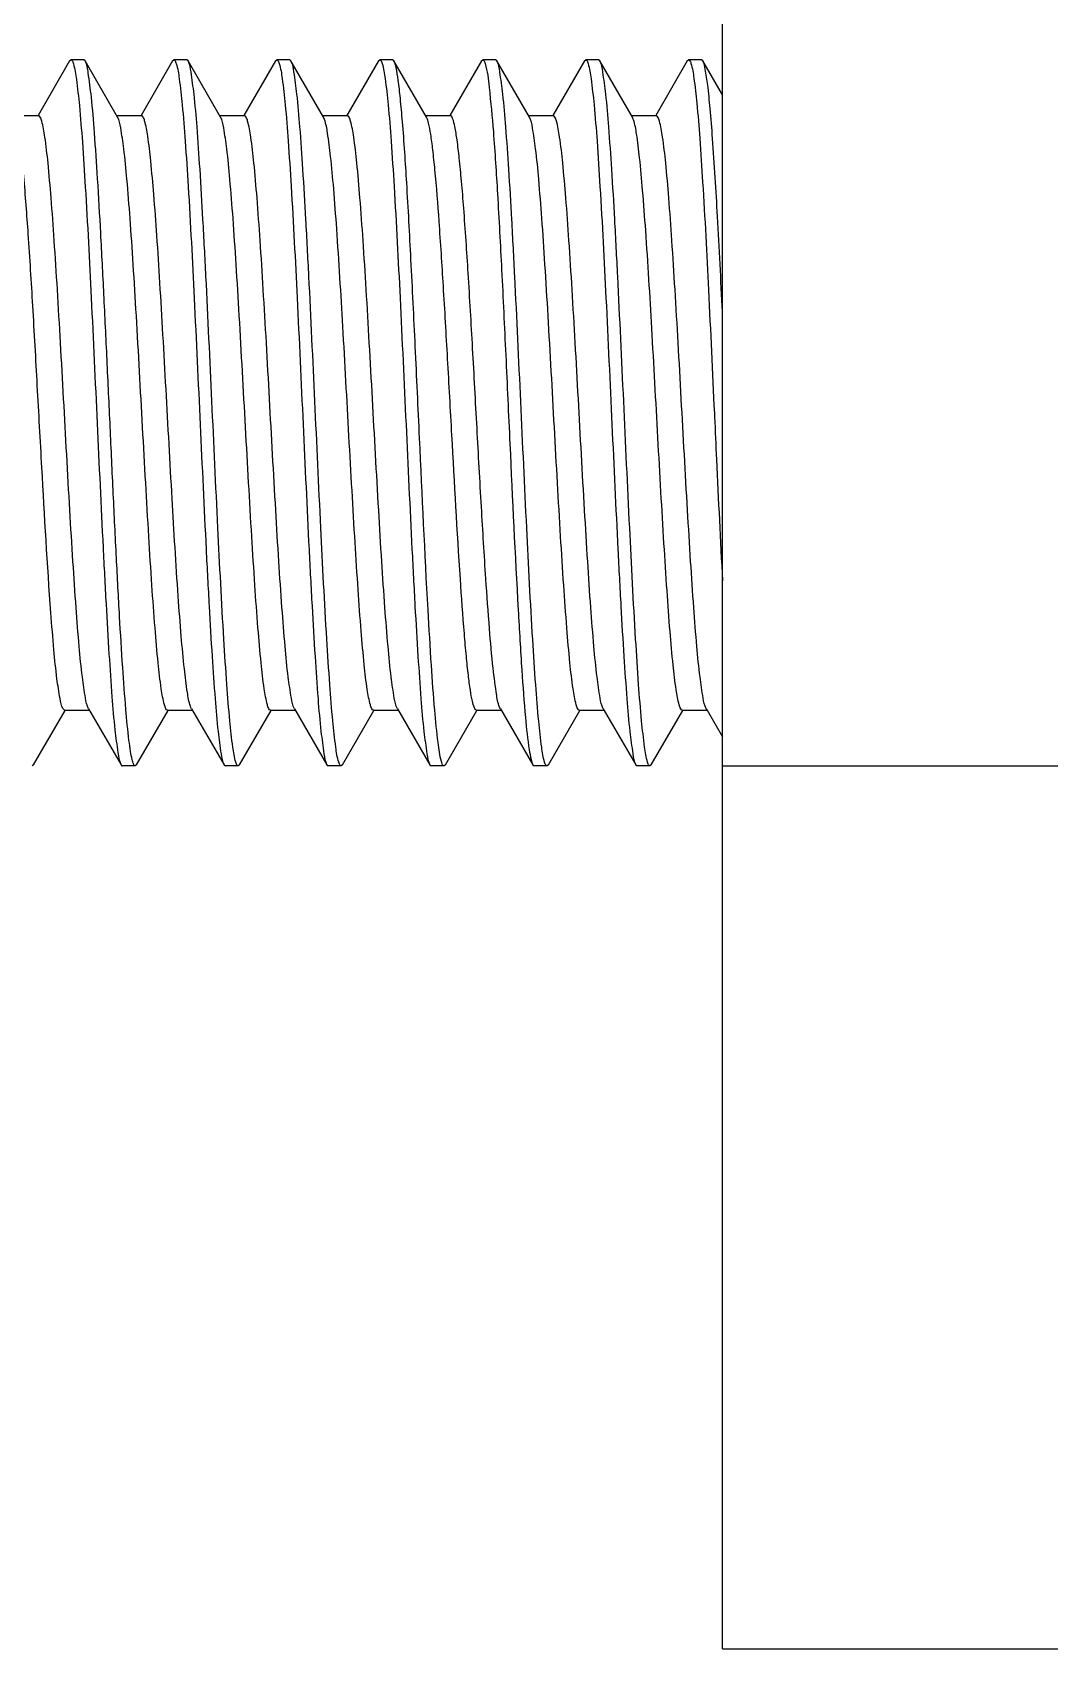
# Model space of a CAD drawing. Extents: x 27938 to 1507990, y 110129 to 923079.
# Drawn here: x 480542 to 480742.9, y 339474.1 to 339793.1 of the extents above; entities that cross this region are included whole.
import ezdxf

# ---------------------------------------------------------------- set-up
doc = ezdxf.new("R2010")
doc.units = 0
doc.header["$LTSCALE"] = 1000
doc.header["$MEASUREMENT"] = 0

msp = doc.modelspace()

# ---------------------------------------------------------------- linework, layer by layer
at = {"linetype": 'Continuous'}
for p, q in [((480678.27, 339474.06), (480678.27, 339929.75)), ((480549.36, 339787.47), (480543.13, 339776.72)), ((480549.36, 339787.47), (480549.62, 339787.69)), ((480552.16, 339787.69), (480549.62, 339787.69)), ((480552.16, 339787.69), (480549.62, 339787.69)), ((480549.62, 339787.69), (480549.65, 339787.69)), ((480552.42, 339787.47), (480552.16, 339787.69)), ((480558.84, 339776.39), (480552.42, 339787.47)), ((480569.68, 339787.47), (480563.46, 339776.72)), ((480569.68, 339787.47), (480569.94, 339787.69)), ((480572.48, 339787.69), (480569.94, 339787.69)), ((480572.48, 339787.69), (480569.94, 339787.69)), ((480569.94, 339787.69), (480569.98, 339787.69)), ((480572.74, 339787.47), (480572.48, 339787.69)), ((480579.16, 339776.39), (480572.74, 339787.47)), ((480590.01, 339787.47), (480583.78, 339776.72)), ((480590.01, 339787.47), (480590.27, 339787.69)), ((480592.81, 339787.69), (480590.27, 339787.69)), ((480592.81, 339787.69), (480590.27, 339787.69)), ((480590.27, 339787.69), (480590.31, 339787.69)), ((480593.07, 339787.47), (480592.81, 339787.69)), ((480599.49, 339776.39), (480593.07, 339787.47)), ((480610.34, 339787.47), (480604.11, 339776.72)), ((480610.34, 339787.47), (480610.6, 339787.69)), ((480613.14, 339787.69), (480610.6, 339787.69)), ((480613.14, 339787.69), (480610.6, 339787.69)), ((480610.6, 339787.69), (480610.64, 339787.69)), ((480613.4, 339787.47), (480613.14, 339787.69)), ((480619.82, 339776.39), (480613.4, 339787.47)), ((480630.67, 339787.47), (480624.44, 339776.72)), ((480630.67, 339787.47), (480630.93, 339787.69)), ((480633.47, 339787.69), (480630.93, 339787.69)), ((480633.47, 339787.69), (480630.93, 339787.69)), ((480630.93, 339787.69), (480630.97, 339787.69)), ((480633.73, 339787.47), (480633.47, 339787.69)), ((480640.15, 339776.39), (480633.73, 339787.47)), ((480651, 339787.47), (480644.77, 339776.72)), ((480651, 339787.47), (480651.26, 339787.69)), ((480653.8, 339787.69), (480651.26, 339787.69)), ((480653.8, 339787.69), (480651.26, 339787.69)), ((480651.26, 339787.69), (480651.29, 339787.69)), ((480654.06, 339787.47), (480653.8, 339787.69)), ((480660.48, 339776.39), (480654.06, 339787.47)), ((480671.32, 339787.47), (480665.1, 339776.72)), ((480671.32, 339787.47), (480671.58, 339787.69)), ((480674.12, 339787.69), (480671.58, 339787.69)), ((480674.12, 339787.69), (480671.58, 339787.69)), ((480671.58, 339787.69), (480671.62, 339787.69)), ((480674.38, 339787.47), (480674.12, 339787.69)), ((480678.27, 339780.76), (480674.38, 339787.47)), ((480543.24, 339776.66), (480538.35, 339776.66)), ((480563.57, 339776.66), (480558.68, 339776.66)), ((480583.9, 339776.66), (480579.01, 339776.66)), ((480604.23, 339776.66), (480599.34, 339776.66)), ((480599.69, 339775.94), (480599.49, 339776.39)), ((480624.56, 339776.66), (480619.67, 339776.66)), ((480644.88, 339776.66), (480639.99, 339776.66)), ((480665.21, 339776.66), (480660.32, 339776.66)), ((480676.67, 339717.92), (480676.7, 339717.19)), ((480542.25, 339648.52), (480548.48, 339659.27)), ((480548.36, 339659.33), (480548.06, 339659.6)), ((480548.36, 339659.33), (480553.25, 339659.33)), ((480553.1, 339659.6), (480559.52, 339648.52)), ((480562.58, 339648.52), (480568.81, 339659.27)), ((480568.69, 339659.33), (480573.58, 339659.33)), ((480573.43, 339659.6), (480579.85, 339648.52)), ((480582.91, 339648.52), (480589.13, 339659.27)), ((480589.02, 339659.33), (480593.91, 339659.33)), ((480593.76, 339659.6), (480600.18, 339648.52)), ((480603.24, 339648.52), (480609.46, 339659.27)), ((480609.35, 339659.33), (480614.24, 339659.33)), ((480614.08, 339659.6), (480620.5, 339648.52)), ((480623.56, 339648.52), (480629.79, 339659.27)), ((480629.68, 339659.33), (480634.57, 339659.33)), ((480634.41, 339659.6), (480640.83, 339648.52)), ((480643.89, 339648.52), (480650.12, 339659.27)), ((480650, 339659.33), (480654.89, 339659.33)), ((480654.74, 339659.6), (480661.16, 339648.52)), ((480664.22, 339648.52), (480670.45, 339659.27)), ((480670.33, 339659.33), (480675.22, 339659.33)), ((480675.07, 339659.6), (480675.22, 339659.33)), ((480675.22, 339659.33), (480678.27, 339654.08)), ((480542.25, 339648.52), (480541.99, 339648.3)), ((480559.47, 339648.61), (480559.52, 339648.52)), ((480559.52, 339648.52), (480559.63, 339648.38)), ((480562.32, 339648.3), (480559.78, 339648.3)), ((480562.58, 339648.52), (480562.32, 339648.3)), ((480579.85, 339648.52), (480580.11, 339648.3)), ((480582.65, 339648.3), (480580.11, 339648.3)), ((480582.65, 339648.3), (480580.11, 339648.3)), ((480582.65, 339648.3), (480582.61, 339648.3)), ((480582.91, 339648.52), (480582.65, 339648.3)), ((480600.18, 339648.52), (480600.44, 339648.3)), ((480602.98, 339648.3), (480600.44, 339648.3)), ((480602.98, 339648.3), (480600.44, 339648.3)), ((480602.98, 339648.3), (480602.94, 339648.3)), ((480603.24, 339648.52), (480602.98, 339648.3)), ((480620.5, 339648.52), (480620.76, 339648.3)), ((480623.3, 339648.3), (480620.76, 339648.3)), ((480623.3, 339648.3), (480620.76, 339648.3)), ((480623.56, 339648.52), (480623.3, 339648.3)), ((480640.83, 339648.52), (480641.09, 339648.3)), ((480643.63, 339648.3), (480641.09, 339648.3)), ((480643.63, 339648.3), (480641.09, 339648.3)), ((480643.63, 339648.3), (480643.59, 339648.3)), ((480643.89, 339648.52), (480643.63, 339648.3)), ((480661.16, 339648.52), (480661.42, 339648.3)), ((480663.96, 339648.3), (480661.42, 339648.3)), ((480663.96, 339648.3), (480661.42, 339648.3)), ((480663.96, 339648.3), (480663.92, 339648.3)), ((480664.22, 339648.52), (480663.96, 339648.3)), ((480678.27, 339648.3), (480747.96, 339648.3)), ((480678.27, 339474.06), (480747.96, 339474.06))]:
    msp.add_line(p, q, dxfattribs=at)
for points, knots in [([(480549.65, 339787.69), (480549.7, 339787.68), (480549.96, 339787.47), (480550.03, 339787.13), (480550.11, 339786.87)], [0, 0, 0, 0, 0.142412, 1, 1, 1, 1]), ([(480550.11, 339786.87), (480550.41, 339785.89), (480550.81, 339783.13), (480551.38, 339778), (480551.93, 339770.9), (480552.74, 339758.27), (480553.69, 339739.75), (480554.79, 339716.03), (480555.72, 339695.88), (480556.52, 339680.68), (480557.08, 339670.86), (480557.66, 339662.58), (480558.18, 339656.09), (480558.78, 339651.66), (480559.12, 339649.33), (480559.47, 339648.61)], [0, 0, 0, 0, 0.022323, 0.059966, 0.111809, 0.176196, 0.333935, 0.512859, 0.689876, 0.770433, 0.84213, 0.902644, 0.950025, 0.982776, 1, 1, 1, 1]), ([(480562.32, 339648.3), (480562.17, 339648.3), (480561.88, 339648.84), (480561.65, 339649.73), (480561.34, 339651.36), (480560.9, 339654.63), (480560.38, 339660.18), (480559.79, 339668.34), (480559.18, 339678.32), (480558.58, 339689.75), (480557.97, 339702.2), (480557.37, 339715.24), (480556.76, 339728.37), (480556.15, 339741.12), (480555.54, 339753.03), (480554.95, 339763.67), (480554.33, 339772.62), (480553.8, 339779.63), (480553.14, 339784.3), (480552.82, 339786.77), (480552.42, 339787.47)], [0, 0, 0, 0, 0.003179, 0.010349, 0.021865, 0.037693, 0.081777, 0.141086, 0.21349, 0.29637, 0.38671, 0.481216, 0.576446, 0.66894, 0.755331, 0.832471, 0.897559, 0.948248, 0.982744, 1, 1, 1, 1]), ([(480569.98, 339787.69), (480570.02, 339787.68), (480570.27, 339787.49), (480570.34, 339787.18), (480570.42, 339786.95)], [0, 0, 0, 0, 0.146004, 1, 1, 1, 1]), ([(480570.42, 339786.95), (480570.72, 339785.98), (480571.12, 339783.24), (480571.69, 339778.14), (480572.24, 339771.03), (480573.07, 339758.32), (480574.02, 339739.68), (480575.13, 339715.79), (480576.07, 339695.51), (480576.87, 339680.24), (480577.44, 339670.42), (480578.02, 339662.18), (480578.54, 339655.74), (480579.15, 339651.44), (480579.47, 339649.17), (480579.85, 339648.52)], [0, 0, 0, 0, 0.021904, 0.059356, 0.111234, 0.175859, 0.334521, 0.514585, 0.692487, 0.773246, 0.844913, 0.905138, 0.951952, 0.983857, 1, 1, 1, 1]), ([(480582.18, 339649.04), (480581.87, 339650.01), (480581.47, 339652.74), (480580.9, 339657.85), (480580.35, 339664.96), (480579.52, 339677.66), (480578.57, 339696.31), (480577.46, 339720.19), (480576.52, 339740.48), (480575.72, 339755.74), (480575.16, 339765.57), (480574.57, 339773.81), (480574.06, 339780.25), (480573.44, 339784.55), (480573.12, 339786.82), (480572.74, 339787.47)], [0, 0, 0, 0, 0.021888, 0.059328, 0.111196, 0.175814, 0.334474, 0.514547, 0.692462, 0.773228, 0.844902, 0.905131, 0.951948, 0.983856, 1, 1, 1, 1]), ([(480590.31, 339787.69), (480590.35, 339787.68), (480590.59, 339787.49), (480590.67, 339787.19), (480590.74, 339786.96)], [0, 0, 0, 0, 0.146788, 1, 1, 1, 1]), ([(480590.74, 339786.96), (480591.05, 339786), (480591.45, 339783.27), (480592.02, 339778.18), (480592.57, 339771.08), (480593.39, 339758.38), (480594.35, 339739.73), (480595.45, 339715.84), (480596.4, 339695.55), (480597.19, 339680.27), (480597.76, 339670.43), (480598.35, 339662.19), (480598.86, 339655.74), (480599.48, 339651.45), (480599.8, 339649.17), (480600.18, 339648.52)], [0, 0, 0, 0, 0.021788, 0.059148, 0.110955, 0.175533, 0.334174, 0.514296, 0.692285, 0.773094, 0.844811, 0.905077, 0.951921, 0.983848, 1, 1, 1, 1]), ([(480602.5, 339649.04), (480602.2, 339650.01), (480601.8, 339652.74), (480601.23, 339657.84), (480600.68, 339664.95), (480599.85, 339677.66), (480598.9, 339696.3), (480597.79, 339720.19), (480596.85, 339740.47), (480596.05, 339755.74), (480595.48, 339765.57), (480594.9, 339773.81), (480594.38, 339780.25), (480593.77, 339784.55), (480593.45, 339786.82), (480593.07, 339787.47)], [0, 0, 0, 0, 0.021877, 0.059311, 0.111175, 0.175792, 0.334445, 0.514524, 0.692444, 0.773209, 0.844887, 0.905122, 0.951945, 0.983855, 1, 1, 1, 1]), ([(480610.64, 339787.69), (480610.68, 339787.68), (480610.92, 339787.49), (480610.99, 339787.19), (480611.07, 339786.96)], [0, 0, 0, 0, 0.146706, 1, 1, 1, 1]), ([(480611.07, 339786.96), (480611.38, 339786), (480611.78, 339783.27), (480612.35, 339778.18), (480612.9, 339771.07), (480613.72, 339758.37), (480614.67, 339739.73), (480615.78, 339715.84), (480616.72, 339695.54), (480617.52, 339680.27), (480618.09, 339670.43), (480618.68, 339662.19), (480619.19, 339655.74), (480619.81, 339651.44), (480620.13, 339649.17), (480620.5, 339648.52)], [0, 0, 0, 0, 0.0218, 0.059172, 0.110989, 0.175574, 0.334211, 0.514328, 0.692305, 0.773106, 0.844818, 0.905082, 0.951925, 0.983849, 1, 1, 1, 1]), ([(480620.14, 339679.1), (480619.51, 339690.4), (480618.7, 339707.73), (480617.63, 339730.79), (480616.82, 339747.58), (480616.01, 339762.39), (480615.32, 339773.01), (480614.71, 339779.76), (480614.32, 339783.33), (480613.91, 339785.78), (480613.63, 339787.07), (480613.4, 339787.47)], [0, 0, 0, 0, 0.31261, 0.479025, 0.637331, 0.776893, 0.888349, 0.931124, 0.964281, 0.987309, 1, 1, 1, 1]), ([(480630.97, 339787.69), (480631.01, 339787.68), (480631.25, 339787.49), (480631.32, 339787.19), (480631.4, 339786.96)], [0, 0, 0, 0, 0.14666, 1, 1, 1, 1]), ([(480631.4, 339786.96), (480631.88, 339785.45), (480632.36, 339780.9), (480633.18, 339772.35), (480633.91, 339760.31), (480634.71, 339745.62), (480635.49, 339729.17), (480636.53, 339706.8), (480637.31, 339690.03), (480637.93, 339679.1)], [0, 0, 0, 0, 0.04411, 0.125541, 0.239358, 0.37843, 0.533993, 0.696234, 1, 1, 1, 1]), ([(480643.16, 339649.03), (480642.86, 339649.99), (480642.46, 339652.71), (480641.89, 339657.8), (480641.34, 339664.9), (480640.51, 339677.6), (480639.56, 339696.25), (480638.45, 339720.14), (480637.51, 339740.44), (480636.71, 339755.72), (480636.14, 339765.56), (480635.56, 339773.8), (480635.04, 339780.25), (480634.42, 339784.55), (480634.1, 339786.82), (480633.73, 339787.47)], [0, 0, 0, 0, 0.02177, 0.059115, 0.110912, 0.175482, 0.334119, 0.514249, 0.692251, 0.773068, 0.844793, 0.905066, 0.951916, 0.983846, 1, 1, 1, 1]), ([(480651.29, 339787.69), (480651.34, 339787.68), (480651.58, 339787.49), (480651.65, 339787.18), (480651.73, 339786.95)], [0, 0, 0, 0, 0.146034, 1, 1, 1, 1]), ([(480651.73, 339786.95), (480652.04, 339785.98), (480652.44, 339783.25), (480653.01, 339778.14), (480653.56, 339771.03), (480654.38, 339758.32), (480655.33, 339739.68), (480656.44, 339715.8), (480657.38, 339695.51), (480658.18, 339680.25), (480658.75, 339670.42), (480659.33, 339662.18), (480659.85, 339655.74), (480660.46, 339651.44), (480660.79, 339649.17), (480661.16, 339648.52)], [0, 0, 0, 0, 0.021899, 0.059349, 0.111223, 0.175847, 0.334508, 0.514576, 0.692482, 0.773242, 0.844912, 0.905137, 0.951951, 0.983857, 1, 1, 1, 1]), ([(480663.49, 339649.05), (480663.18, 339650.01), (480662.78, 339652.75), (480662.21, 339657.86), (480661.66, 339664.97), (480660.84, 339677.67), (480659.88, 339696.32), (480658.78, 339720.2), (480657.83, 339740.48), (480657.04, 339755.75), (480656.47, 339765.58), (480655.88, 339773.82), (480655.37, 339780.25), (480654.75, 339784.55), (480654.43, 339786.82), (480654.06, 339787.47)], [0, 0, 0, 0, 0.02191, 0.059368, 0.111249, 0.175876, 0.33454, 0.514602, 0.692499, 0.773255, 0.84492, 0.905142, 0.951954, 0.983858, 1, 1, 1, 1]), ([(480671.62, 339787.69), (480671.66, 339787.68), (480671.9, 339787.5), (480671.98, 339787.2), (480672.05, 339786.97)], [0, 0, 0, 0, 0.147008, 1, 1, 1, 1]), ([(480672.05, 339786.97), (480672.35, 339786.03), (480672.74, 339783.4), (480673.3, 339778.48), (480673.84, 339771.63), (480674.65, 339759.35), (480675.58, 339741.25), (480676.29, 339726.04), (480676.67, 339717.92)], [0, 0, 0, 0, 0.042374, 0.114709, 0.214932, 0.339935, 0.647912, 1, 1, 1, 1]), ([(480678.27, 339737.92), (480677.96, 339744.21), (480677.39, 339755.62), (480676.59, 339769.03), (480675.89, 339777.66), (480675.45, 339782.25), (480674.97, 339785.34), (480674.67, 339786.98), (480674.38, 339787.47)], [0, 0, 0, 0, 0.379459, 0.689334, 0.809279, 0.902185, 0.96608, 1, 1, 1, 1]), ([(480548.06, 339659.6), (480547.71, 339660.2), (480547.34, 339662.24), (480546.74, 339666.09), (480546.2, 339671.76), (480545.08, 339685.63), (480544.11, 339703.04), (480542.99, 339723.24), (480542.14, 339738.6), (480541.28, 339752.39), (480540.54, 339762.41), (480539.9, 339768.86), (480539.48, 339772.31), (480539.05, 339774.71), (480538.74, 339775.99), (480538.51, 339776.39)], [0, 0, 0, 0, 0.017852, 0.051664, 0.100534, 0.162875, 0.407985, 0.545976, 0.68048, 0.801297, 0.899285, 0.937334, 0.967097, 0.988058, 1, 1, 1, 1]), ([(480553.1, 339659.6), (480552.73, 339660.23), (480552.37, 339662.38), (480551.74, 339666.44), (480551.19, 339672.42), (480550.59, 339680.02), (480549.99, 339689), (480549.16, 339702.73), (480548.38, 339717.12), (480547.57, 339731.65), (480546.97, 339742.06), (480546.36, 339751.61), (480545.77, 339759.93), (480545.17, 339766.77), (480544.62, 339771.78), (480544.08, 339774.89), (480543.68, 339776.24), (480543.38, 339776.66), (480543.24, 339776.66)], [0, 0, 0, 0, 0.018628, 0.054185, 0.105638, 0.171201, 0.248536, 0.334866, 0.521871, 0.615806, 0.705504, 0.787737, 0.859546, 0.918359, 0.962097, 0.989304, 0.996544, 1, 1, 1, 1]), ([(480568.69, 339659.33), (480568.56, 339659.33), (480568.26, 339659.75), (480567.86, 339661.1), (480567.32, 339664.21), (480566.76, 339669.22), (480566.17, 339676.05), (480565.57, 339684.37), (480564.97, 339693.92), (480564.37, 339704.33), (480563.56, 339718.85), (480562.78, 339733.24), (480561.95, 339746.97), (480561.35, 339755.95), (480560.75, 339763.55), (480560.19, 339769.54), (480559.57, 339773.6), (480559.2, 339775.76), (480558.84, 339776.39)], [0, 0, 0, 0, 0.003455, 0.010692, 0.037889, 0.081612, 0.140406, 0.212191, 0.294399, 0.384075, 0.477989, 0.664972, 0.751304, 0.82865, 0.894235, 0.945722, 0.98132, 1, 1, 1, 1]), ([(480573.22, 339660.09), (480572.91, 339660.97), (480572.5, 339663.45), (480571.92, 339668.04), (480571.35, 339674.37), (480570.51, 339685.57), (480569.54, 339701.85), (480568.6, 339719.07), (480567.81, 339733.26), (480567.22, 339743.36), (480566.63, 339752.59), (480566.04, 339760.61), (480565.46, 339767.17), (480564.92, 339771.99), (480564.39, 339774.97), (480563.99, 339776.26), (480563.7, 339776.66), (480563.57, 339776.66)], [0, 0, 0, 0, 0.023905, 0.063882, 0.118695, 0.186499, 0.351414, 0.536115, 0.627999, 0.715327, 0.79509, 0.864539, 0.921297, 0.963445, 0.989649, 0.996636, 1, 1, 1, 1]), ([(480589.02, 339659.33), (480588.88, 339659.33), (480588.59, 339659.75), (480588.19, 339661.1), (480587.65, 339664.21), (480587.09, 339669.22), (480586.49, 339676.05), (480585.9, 339684.37), (480585.3, 339693.92), (480584.69, 339704.33), (480583.89, 339718.85), (480583.1, 339733.24), (480582.28, 339746.97), (480581.68, 339755.95), (480581.07, 339763.55), (480580.52, 339769.54), (480579.9, 339773.6), (480579.53, 339775.76), (480579.16, 339776.39)], [0, 0, 0, 0, 0.003456, 0.010693, 0.037891, 0.081614, 0.140408, 0.212193, 0.2944, 0.384075, 0.47799, 0.664974, 0.751306, 0.828653, 0.894237, 0.945723, 0.981321, 1, 1, 1, 1]), ([(480593.76, 339659.6), (480593.39, 339660.24), (480593.02, 339662.39), (480592.4, 339666.46), (480591.85, 339672.44), (480591.24, 339680.04), (480590.64, 339689.02), (480589.82, 339702.75), (480589.03, 339717.14), (480588.23, 339731.66), (480587.62, 339742.07), (480587.02, 339751.62), (480586.43, 339759.94), (480585.83, 339766.77), (480585.27, 339771.79), (480584.73, 339774.89), (480584.33, 339776.24), (480584.04, 339776.66), (480583.9, 339776.66)], [0, 0, 0, 0, 0.018679, 0.054277, 0.105763, 0.171347, 0.248694, 0.335027, 0.52201, 0.615925, 0.7056, 0.787807, 0.859592, 0.918386, 0.962109, 0.989307, 0.996544, 1, 1, 1, 1]), ([(480609.35, 339659.33), (480609.22, 339659.33), (480608.92, 339659.73), (480608.53, 339661.03), (480608, 339664.02), (480607.46, 339668.84), (480606.87, 339675.43), (480606.29, 339683.47), (480605.7, 339692.71), (480605.11, 339702.83), (480604.31, 339717.05), (480603.37, 339734.28), (480602.4, 339750.57), (480601.56, 339761.75), (480600.99, 339768.06), (480600.41, 339772.62), (480600, 339775.08), (480599.69, 339775.94)], [0, 0, 0, 0, 0.00337, 0.010373, 0.036639, 0.078887, 0.135774, 0.205372, 0.28529, 0.372768, 0.464782, 0.64963, 0.814469, 0.882133, 0.936734, 0.976432, 1, 1, 1, 1]), ([(480614.08, 339659.6), (480613.72, 339660.24), (480613.35, 339662.39), (480612.73, 339666.46), (480612.17, 339672.44), (480611.57, 339680.04), (480610.97, 339689.02), (480610.14, 339702.75), (480609.36, 339717.14), (480608.55, 339731.66), (480607.95, 339742.07), (480607.35, 339751.62), (480606.75, 339759.94), (480606.16, 339766.77), (480605.6, 339771.79), (480605.06, 339774.89), (480604.66, 339776.24), (480604.36, 339776.66), (480604.23, 339776.66)], [0, 0, 0, 0, 0.01868, 0.054279, 0.105765, 0.17135, 0.248696, 0.335029, 0.522011, 0.615925, 0.705601, 0.787809, 0.859595, 0.918388, 0.962111, 0.989308, 0.996545, 1, 1, 1, 1]), ([(480626.51, 339685.26), (480625.88, 339694.7), (480625.08, 339709.18), (480624.02, 339728.45), (480623.21, 339742.52), (480622.41, 339754.96), (480621.72, 339763.93), (480621.12, 339769.66), (480620.73, 339772.74), (480620.33, 339774.88), (480620.03, 339776.02), (480619.82, 339776.39)], [0, 0, 0, 0, 0.310342, 0.475677, 0.633257, 0.772654, 0.88467, 0.928035, 0.961992, 0.986043, 1, 1, 1, 1]), ([(480631.55, 339685.26), (480631.24, 339689.99), (480630.64, 339699.89), (480629.8, 339715.06), (480628.96, 339730.43), (480628.12, 339744.9), (480627.39, 339755.92), (480626.78, 339763.48), (480626.35, 339768), (480625.94, 339771.55), (480625.51, 339774.27), (480625.17, 339775.71), (480624.79, 339776.66), (480624.56, 339776.66)], [0, 0, 0, 0, 0.154792, 0.324211, 0.496022, 0.657766, 0.797744, 0.856333, 0.905865, 0.945463, 0.974462, 0.992476, 1, 1, 1, 1]), ([(480650, 339659.33), (480649.87, 339659.33), (480649.57, 339659.75), (480649.17, 339661.1), (480648.63, 339664.21), (480648.08, 339669.22), (480647.48, 339676.05), (480646.88, 339684.37), (480646.28, 339693.92), (480645.68, 339704.33), (480644.87, 339718.85), (480644.09, 339733.24), (480643.26, 339746.97), (480642.66, 339755.95), (480642.06, 339763.55), (480641.51, 339769.54), (480640.88, 339773.6), (480640.52, 339775.76), (480640.15, 339776.39)], [0, 0, 0, 0, 0.003456, 0.010693, 0.037891, 0.081614, 0.140408, 0.212193, 0.2944, 0.384075, 0.47799, 0.664973, 0.751306, 0.828653, 0.894237, 0.945723, 0.981321, 1, 1, 1, 1]), ([(480654.74, 339659.6), (480654.37, 339660.24), (480654, 339662.39), (480653.38, 339666.46), (480652.83, 339672.44), (480652.22, 339680.04), (480651.63, 339689.02), (480650.8, 339702.75), (480650.02, 339717.14), (480649.21, 339731.66), (480648.61, 339742.07), (480648, 339751.62), (480647.41, 339759.94), (480646.81, 339766.77), (480646.26, 339771.79), (480645.72, 339774.89), (480645.32, 339776.24), (480645.02, 339776.66), (480644.88, 339776.66)], [0, 0, 0, 0, 0.018679, 0.054277, 0.105763, 0.171347, 0.248694, 0.335026, 0.52201, 0.615925, 0.7056, 0.787807, 0.859592, 0.918386, 0.962109, 0.989307, 0.996544, 1, 1, 1, 1]), ([(480670.33, 339659.33), (480670.2, 339659.33), (480669.91, 339659.73), (480669.52, 339661.02), (480668.99, 339663.98), (480668.45, 339668.78), (480667.86, 339675.32), (480667.28, 339683.31), (480666.7, 339692.51), (480666.11, 339702.57), (480665.32, 339716.74), (480664.38, 339733.94), (480663.41, 339750.21), (480662.57, 339761.43), (480662, 339767.79), (480661.43, 339772.43), (480661.01, 339774.94), (480660.71, 339775.85)], [0, 0, 0, 0, 0.003356, 0.010319, 0.036431, 0.078432, 0.135001, 0.204233, 0.283766, 0.370875, 0.462568, 0.647052, 0.812078, 0.880087, 0.935211, 0.975599, 1, 1, 1, 1]), ([(480675.07, 339659.6), (480674.7, 339660.24), (480674.33, 339662.39), (480673.71, 339666.46), (480673.16, 339672.44), (480672.55, 339680.04), (480671.96, 339689.02), (480671.13, 339702.75), (480670.34, 339717.14), (480669.54, 339731.66), (480668.93, 339742.07), (480668.33, 339751.62), (480667.74, 339759.94), (480667.14, 339766.77), (480666.59, 339771.79), (480666.04, 339774.89), (480665.64, 339776.24), (480665.35, 339776.66), (480665.21, 339776.66)], [0, 0, 0, 0, 0.018679, 0.054278, 0.105765, 0.17135, 0.248696, 0.335028, 0.522011, 0.615925, 0.705601, 0.787809, 0.859594, 0.918388, 0.962111, 0.989308, 0.996544, 1, 1, 1, 1]), ([(480676.7, 339717.19), (480676.83, 339714.39), (480677.33, 339703.61), (480677.85, 339692.84), (480678.27, 339684.86)], [0, 0, 0, 0, 0.259922, 1, 1, 1, 1]), ([(480629.68, 339659.33), (480629.48, 339659.34), (480629.12, 339660.09), (480628.82, 339661.3), (480628.42, 339663.53), (480628.05, 339666.46), (480627.66, 339670.21), (480627.11, 339676.55), (480626.75, 339681.65), (480626.51, 339685.26)], [0, 0, 0, 0, 0.022487, 0.074555, 0.158145, 0.272549, 0.416177, 0.587029, 1, 1, 1, 1]), ([(480634.41, 339659.6), (480633.95, 339660.39), (480633.57, 339663.16), (480632.83, 339668.37), (480632.2, 339676.08), (480631.77, 339681.97), (480631.55, 339685.26)], [0, 0, 0, 0, 0.10579, 0.314513, 0.617347, 1, 1, 1, 1]), ([(480622.78, 339649.21), (480622.43, 339650.41), (480621.99, 339653.8), (480621.35, 339660.12), (480620.74, 339668.86), (480620.34, 339675.46), (480620.14, 339679.1)], [0, 0, 0, 0, 0.125282, 0.339928, 0.635519, 1, 1, 1, 1]), ([(480637.93, 339679.1), (480638.15, 339675.13), (480638.56, 339668.04), (480639.26, 339658.85), (480639.83, 339652.95), (480640.39, 339649.86), (480640.64, 339648.85), (480640.83, 339648.52)], [0, 0, 0, 0, 0.387702, 0.692616, 0.899746, 0.963455, 1, 1, 1, 1]), ([(480559.63, 339648.38), (480559.65, 339648.35), (480559.69, 339648.32), (480559.75, 339648.3), (480559.78, 339648.3)], [0, 0, 0, 0, 0.549477, 1, 1, 1, 1]), ([(480582.61, 339648.3), (480582.57, 339648.32), (480582.33, 339648.5), (480582.25, 339648.81), (480582.18, 339649.04)], [0, 0, 0, 0, 0.146111, 1, 1, 1, 1]), ([(480602.94, 339648.3), (480602.9, 339648.32), (480602.65, 339648.5), (480602.58, 339648.81), (480602.5, 339649.04)], [0, 0, 0, 0, 0.146175, 1, 1, 1, 1]), ([(480623.3, 339648.3), (480623.26, 339648.3), (480622.92, 339648.5), (480622.87, 339648.91), (480622.78, 339649.21)], [0, 0, 0, 0, 0.132072, 1, 1, 1, 1]), ([(480643.59, 339648.3), (480643.55, 339648.32), (480643.31, 339648.5), (480643.24, 339648.8), (480643.16, 339649.03)], [0, 0, 0, 0, 0.146912, 1, 1, 1, 1]), ([(480663.92, 339648.3), (480663.88, 339648.32), (480663.64, 339648.5), (480663.56, 339648.81), (480663.49, 339649.05)], [0, 0, 0, 0, 0.145963, 1, 1, 1, 1])]:
    msp.add_open_spline(points, degree=3, knots=knots, dxfattribs=at)
for points in [[(480660.71, 339775.85), (480660.64, 339776.03), (480660.57, 339776.22), (480660.48, 339776.39)], [(480573.43, 339659.6), (480573.34, 339659.75), (480573.28, 339659.92), (480573.22, 339660.09)]]:
    msp.add_open_spline(points, degree=3, dxfattribs=at)

doc.saveas('drawing.dxf')
